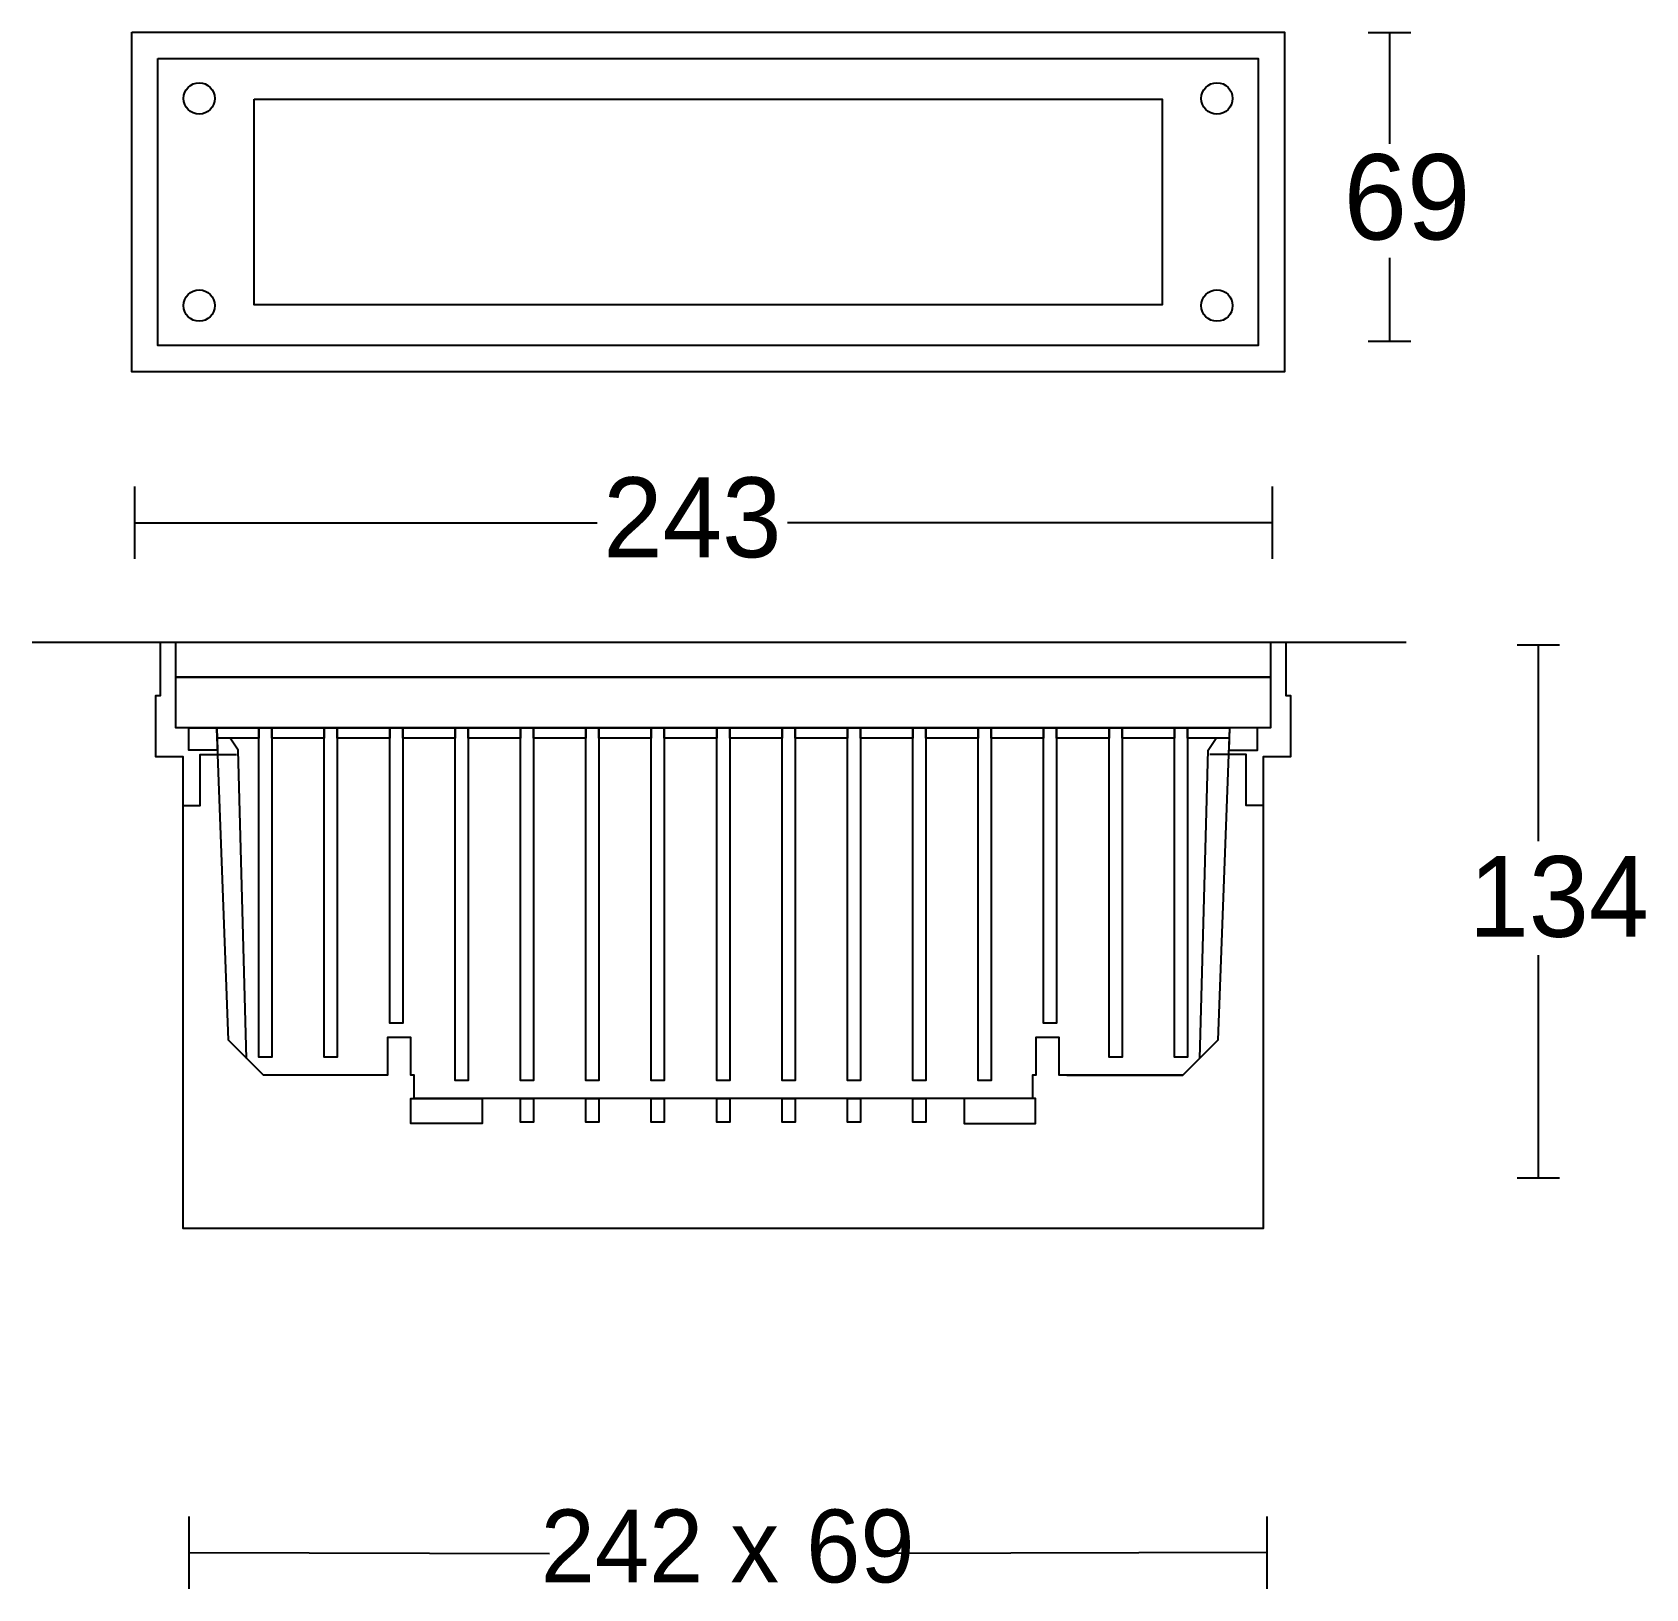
# Model space of a CAD drawing. Extents: x 7 to 199, y 26 to 212.
import ezdxf

# ---------------------------------------------------------------- set-up
doc = ezdxf.new("R2010")
doc.units = 0
doc.layers.add('LIVELLO_1', color=160, linetype='Continuous')
doc.styles.add('STD', font='txt')

# ---------------------------------------------------------------- blocks, each defined once
blk = doc.blocks.new('AI9-BLK1')
at = {"layer": 'LIVELLO_1', "color": 7}
for p, q in [((69.63072, 93.62736), (64.567118, 93.62736)), ((67.098919, 93.62736), (67.098919, 80.387169)), ((67.098919, 66.788516), (67.098919, 56.849071)), ((69.63072, 56.849071), (64.567118, 56.849071)), ((-82.420809, 30.927656), (-82.420809, 39.545734)), ((53.167297, 30.927656), (53.167297, 39.545734)), ((-82.420809, 35.236781), (-27.334766, 35.236781)), ((53.167297, 35.236781), (-4.660525, 35.236781)), ((-94.647453, 21.012154), (69.082949, 21.012154)), ((87.359181, 20.659376), (82.300403, 20.659376)), ((84.830136, 20.659376), (84.830136, -2.700438)), ((84.830136, -16.300986), (84.830136, -42.864395)), ((28.654754, -30.600888), (42.4782, -30.600888)), ((87.359181, -42.864395), (82.300403, -42.864395)), ((-75.930594, -91.790952), (-75.930594, -83.170978)), ((52.514796, -91.790952), (52.514796, -83.170978)), ((-75.930594, -87.481826), (-32.996952, -87.608606)), ((52.514796, -87.481826), (6.686758, -87.608606))]:
    blk.add_line(p, q, dxfattribs=at)
for points in [[(-82.794257, 93.678864), (54.57014, 93.678864), (54.57014, 53.225692), (-82.794257, 53.225692)], [(-79.675929, 90.564498), (51.457841, 90.564498), (51.457841, 56.337991), (-79.675929, 56.337991)], [(-68.215819, 85.706569), (39.991874, 85.706569), (39.991874, 61.197815), (-68.215819, 61.197815)], [(-79.375689, 21.012154), (54.752386, 21.012154), (54.752386, 14.656642), (55.294299, 14.656642), (55.294299, 7.334092), (52.03834, 7.334092), (52.03834, -48.861273), (-76.662504, -48.861273), (-76.662504, 7.334092), (-79.916569, 7.334092), (-79.916569, 14.656642), (-79.375689, 14.656642)], [(-77.554095, 21.015944), (52.930619, 21.015944), (52.930619, 16.829808), (-77.554095, 16.829808)], [(-77.554095, 16.829808), (52.930619, 16.829808), (52.930619, 10.787455), (-77.554095, 10.787455)], [(-76.005869, 10.787455), (-72.6705, 10.787455), (-72.57352, 8.152302), (-76.005869, 8.152302)], [(-72.6705, 10.787455), (-67.637387, 10.787455), (-67.637387, 9.547221), (-72.623991, 9.547221)], [(-72.6705, 10.787455), (48.045129, 10.787455), (46.655378, -26.426811), (42.4782, -30.600888), (27.713554, -30.600888), (27.713554, -26.115719), (24.928194, -26.115719), (24.928194, -30.600888), (24.530975, -30.600888), (24.530975, -33.384526), (-49.156173, -33.384526), (-49.156173, -30.600888), (-49.531688, -30.600888), (-49.531688, -26.115719), (-52.314119, -26.115719), (-52.314119, -30.600888), (-67.103398, -30.600888), (-71.278681, -26.426811)], [(-67.639454, 10.787455), (-66.091056, 10.787455), (-66.091056, -28.441503), (-67.639454, -28.441503)], [(-66.087094, 10.787455), (-59.84751, 10.787455), (-59.84751, 9.547221), (-66.087094, 9.547221)], [(-59.84751, 10.787455), (-58.297217, 10.787455), (-58.297217, -28.441503), (-59.84751, -28.441503)], [(-58.297217, 10.787455), (-52.052637, 10.787455), (-52.052637, 9.547221), (-58.297217, 9.547221)], [(-52.052637, 10.787455), (-50.503377, 10.787455), (-50.503377, -24.411774), (-52.052637, -24.411774)], [(-50.503377, 10.787455), (-44.258797, 10.787455), (-44.258797, 9.547221), (-50.503377, 9.547221)], [(-44.258797, 10.787455), (-42.708504, 10.787455), (-42.708504, -31.230996), (-44.258797, -31.230996)], [(-42.708504, 10.787455), (-36.465991, 10.787455), (-36.465991, 9.547221), (-42.708504, 9.547221)], [(-36.465991, 10.787455), (-34.916732, 10.787455), (-34.916732, -31.230996), (-36.465991, -31.230996)], [(-34.916732, 10.787455), (-28.671979, 10.787455), (-28.671979, 9.547221), (-34.916732, 9.547221)], [(-28.671979, 10.787455), (-27.123754, 10.787455), (-27.123754, -31.230996), (-28.671979, -31.230996)], [(-27.121859, 10.787455), (-20.880207, 10.787455), (-20.880207, 9.547221), (-27.121859, 9.547221)], [(-20.880207, 10.787455), (-19.329914, 10.787455), (-19.329914, -31.230996), (-20.880207, -31.230996)], [(-19.329914, 10.787455), (-13.087229, 10.787455), (-13.087229, 9.547221), (-19.329914, 9.547221)], [(-13.087229, 10.787455), (-11.537969, 10.787455), (-11.537969, -31.230996), (-13.087229, -31.230996)], [(-11.537969, 10.787455), (-5.291494, 10.787455), (-5.291494, 9.547221), (-11.537969, 9.547221)], [(-5.295456, 10.787455), (-3.745163, 10.787455), (-3.745163, -31.230996), (-5.295456, -31.230996)], [(-3.743269, 10.787455), (2.499417, 10.787455), (2.499417, 9.547221), (-3.743269, 9.547221)], [(2.499417, 10.787455), (4.048504, 10.787455), (4.048504, -31.230996), (2.499417, -31.230996)], [(4.048504, 10.787455), (10.293429, 10.787455), (10.293429, 9.547221), (4.048504, 9.547221)], [(10.293429, 10.787455), (11.843377, 10.787455), (11.843377, -31.230996), (10.293429, -31.230996)], [(11.843377, 10.787455), (18.087268, 10.787455), (18.087268, 9.547221), (11.843377, 9.547221)], [(18.087268, 10.787455), (19.635494, 10.787455), (19.635494, -31.230996), (18.087268, -31.230996)], [(19.635494, 10.787455), (25.880074, 10.787455), (25.880074, 9.547221), (19.635494, 9.547221)], [(25.880074, 10.787455), (27.427266, 10.787455), (27.427266, -24.411774), (25.880074, -24.411774)], [(27.427266, 10.787455), (33.673914, 10.787455), (33.673914, 9.547221), (27.427266, 9.547221)], [(33.673914, 10.787455), (35.222139, 10.787455), (35.222139, -28.441503), (33.673914, -28.441503)], [(35.224207, 10.787455), (41.463619, 10.787455), (41.463619, 9.547221), (35.224207, 9.547221)], [(41.463619, 10.787455), (43.013912, 10.787455), (43.013912, -28.441503), (41.463619, -28.441503)], [(43.013912, 10.787455), (48.045129, 10.787455), (47.998621, 9.547221), (43.013912, 9.547221)], [(51.380326, 10.787455), (48.045129, 10.787455), (47.946255, 8.152302), (51.380326, 8.152302)], [(-41.02058, -33.384526), (-41.02058, -36.342485), (-49.531688, -36.342485), (-49.531688, -33.384526)], [(-34.916732, -33.384526), (-34.916732, -36.1878), (-36.465991, -36.1878), (-36.465991, -33.384526)], [(-27.121859, -33.384526), (-27.123754, -36.1878), (-28.671979, -36.1878), (-28.671979, -33.384526)], [(-19.329914, -33.384526), (-19.329914, -36.1878), (-20.880207, -36.1878), (-20.880207, -33.384526)], [(-11.537969, -33.384526), (-11.537969, -36.1878), (-13.087229, -36.1878), (-13.087229, -33.384526)], [(-3.743269, -33.384526), (-3.745163, -36.1878), (-5.295456, -36.1878), (-5.291494, -33.384526)], [(4.048504, -33.384526), (4.048504, -36.1878), (2.499417, -36.1878), (2.499417, -33.384526)], [(11.843377, -33.384526), (11.843377, -36.1878), (10.293429, -36.1878), (10.293429, -33.384526)], [(16.395382, -33.384526), (16.395382, -36.342485), (24.908213, -36.342485), (24.908213, -33.384526)]]:
    blk.add_lwpolyline(points, close=True, dxfattribs=at)
for points in [[(-69.126185, -28.59412), (-70.116823, 8.152302), (-71.048032, 9.547221)], [(44.502882, -28.59412), (45.491625, 8.152302), (46.422489, 9.547221)], [(-76.662504, 1.523593), (-74.629898, 1.523593), (-74.629898, 7.605565), (-70.291144, 7.605565)], [(52.03834, 1.523593), (50.002633, 1.523593), (50.002633, 7.605565), (45.663879, 7.605565)]]:
    blk.add_lwpolyline(points, dxfattribs=at)
for centre, radius in [((-74.751682, 85.795797), 1.866208), ((46.531699, 85.795797), 1.866208), ((-74.751682, 61.10764), 1.865261), ((46.531699, 61.10764), 1.865261)]:
    blk.add_circle(centre, radius, dxfattribs=at)
at = {"layer": 'LIVELLO_1', "color": 7, "attachment_point": 1, "style": 'STD'}
for s, insert, char_height in [('\\fMyriad Roman|b0|i0;\\H10.1601;\\C7;69', (61.622251, 79.1497), 10.160112), ('\\fMyriad Roman|b0|i0;\\H9.5277;\\C7;243', (-26.614224, 40.645479), 9.527654), ('\\fMyriad Roman|b0|i0;\\H9.6200;\\C7;134', (76.542615, -4.487806), 9.620032), ('\\fMyriad Roman|b0|i0;\\H8.6849;\\C7;242 x 69', (-34.062348, -82.353272), 8.684927)]:
    blk.add_mtext(s, dxfattribs=dict(at, insert=insert, char_height=char_height))

msp = doc.modelspace()

# ---------------------------------------------------------------- block references
at = {"layer": 'LIVELLO_1', "color": 7}
msp.add_blockref('AI9-BLK1', (101.757269, 118.110448), dxfattribs=at)

doc.saveas('drawing.dxf')
